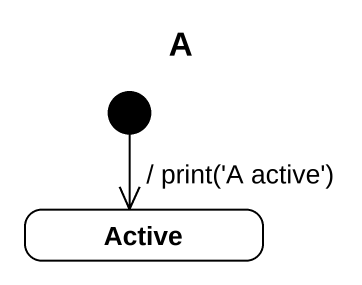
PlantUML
@startuml
title A
hide empty description
state Active
[*] --> Active : / print('A active')
@enduml
